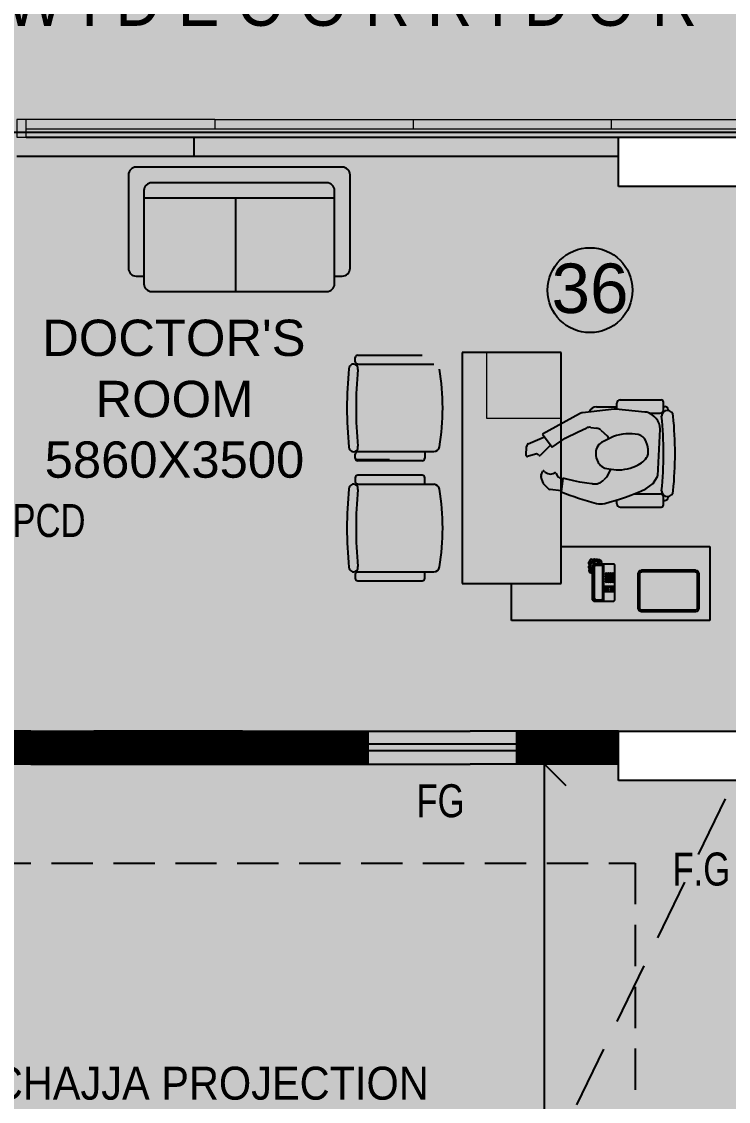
# Model space of a CAD drawing. Extents: x 11034434 to 11724204, y -4674497 to -3911811.
# Drawn here: x 11657198 to 11661479, y -4556778 to -4550233 of the extents above; entities that cross this region are included whole.
import ezdxf

# ---------------------------------------------------------------- set-up
doc = ezdxf.new("R2010")
doc.units = 0
doc.header["$MEASUREMENT"] = 0
for name, pattern in [('CENTER', [0]), ('DASHED', [0.75, 0.5, -0.25]), ('DASHED2', [0.375, 0.25, -0.125])]:
    doc.linetypes.add(name, pattern=pattern)
doc.layers.get('0').update_dxf_attribs({"color": 251, "linetype": 'CONTINUOUS'})
doc.layers.add('0.0', color=251, linetype='CONTINUOUS', lineweight=0)
doc.layers.add('WALL PANEL', color=7, linetype='CONTINUOUS', lineweight=15)
doc.layers.add('HATCH', color=251, linetype='CONTINUOUS')
doc.layers.add('HS', color=251, linetype='CONTINUOUS')
doc.styles.add('ARIAL', font='arial.ttf', dxfattribs={"width": 0.75})
doc.styles.get("Standard").update_dxf_attribs({"font": 'arial.ttf'})

# ---------------------------------------------------------------- blocks, each defined once
blk = doc.blocks.new('2 SEATER')
for p, q in [((11060210.1, -3898372.8), (11058961.8, -3898372.8)), ((11058914.6, -3898419.9), (11058914.6, -3898985.6)), ((11060257.2, -3898985.6), (11060257.2, -3898419.9)), ((11059008.9, -3898514.2), (11059008.9, -3899079.9)), ((11060115.8, -3898467.1), (11059056, -3898467.1)), ((11060162.9, -3899079.9), (11060162.9, -3898514.2)), ((11060162.9, -3898561.3), (11059008.9, -3898561.3)), ((11059564, -3898561.3), (11059564, -3899127)), ((11058961.8, -3899032.7), (11059008.9, -3899032.7)), ((11060162.9, -3899032.7), (11060210.1, -3899032.7)), ((11059056, -3899127), (11060115.8, -3899127))]:
    blk.add_line(p, q)
for centre, start, end in [((11058961.8, -3898419.9), 90, 180), ((11060210.1, -3898419.9), 0, 90), ((11059056, -3898514.2), 90, 180), ((11060115.8, -3898514.2), 0, 90), ((11058961.8, -3898985.6), 180, 270), ((11060210.1, -3898985.6), 270, 0), ((11059056, -3899079.9), 180, 270), ((11060115.8, -3899079.9), 270, 0)]:
    blk.add_arc(centre, 47.1, start, end)

msp = doc.modelspace()

# ---------------------------------------------------------------- hatches: boundary and pattern name
at = {"layer": 'HATCH', "ltscale": 500}
h = msp.add_hatch(color=251, dxfattribs=at)
h.dxf.hatch_style = 1
h.paths.add_polyline_path([(11633364, -4566323), (11633664, -4566323), (11633664, -4567223), (11633364, -4567223)])
h.paths.add_polyline_path([(11676774, -4570188), (11677674, -4570188), (11677674, -4570488), (11676774, -4570488)])
h.paths.add_polyline_path([(11651189, -4576253), (11651489, -4576253), (11651489, -4577153), (11651189, -4577153)])
h.paths.add_polyline_path([(11673574, -4576253), (11674174, -4576253), (11674174, -4576553), (11673574, -4576553)])
h.paths.add_polyline_path([(11629934, -4558133), (11630684, -4558133), (11630684, -4558433), (11629934, -4558433)])
h.paths.add_polyline_path([(11629934, -4561663), (11630834, -4561663), (11630834, -4561963), (11629934, -4561963)])
h.paths.add_polyline_path([(11666915.7, -4576153), (11667744, -4576153), (11667744, -4576453), (11666915.7, -4576453)])
h.paths.add_polyline_path([(11643159, -4575553), (11643459, -4575553), (11643459, -4576453), (11643159, -4576453)])
h.paths.add_polyline_path([(11636989, -4575703), (11637289, -4575703), (11637289, -4576453), (11636989, -4576453)])
h.paths.add_polyline_path([(11636664, -4576478), (11636964, -4576478), (11636964, -4577228), (11636664, -4577228)])
h.paths.add_polyline_path([(11629934, -4547263), (11630684, -4547263), (11630684, -4547563), (11629934, -4547563)])
h.paths.add_polyline_path([(11676774, -4547263), (11677674, -4547263), (11677674, -4547563), (11676774, -4547563)])
h.paths.add_polyline_path([(11629834, -4566323), (11630134, -4566323), (11630134, -4567223), (11629834, -4567223)])
h.paths.add_polyline_path([(11636664, -4575703), (11636964, -4575703), (11636964, -4576453), (11636664, -4576453)])
h.paths.add_polyline_path([(11676674, -4533533), (11676974, -4533533), (11676974, -4532554.7), (11676674, -4532554.7)])
h.paths.add_polyline_path([(11629934, -4554533), (11630684, -4554533), (11630684, -4554833), (11629934, -4554833)])
h.paths.add_polyline_path([(11658389, -4576253), (11658689, -4576253), (11658689, -4577153), (11658389, -4577153)])
h.paths.add_polyline_path([(11676774, -4527303), (11677674, -4527303), (11677674, -4527603), (11676774, -4527603)])
h.paths.add_polyline_path([(11676774, -4543663), (11677674, -4543663), (11677674, -4543963), (11676774, -4543963)])
h.paths.add_polyline_path([(11629934, -4550933), (11630684, -4550933), (11630684, -4551233), (11629934, -4551233)])
h.paths.add_polyline_path([(11661989, -4570223), (11662289, -4570223), (11662289, -4571123), (11661989, -4571123)])
h.paths.add_polyline_path([(11676774, -4550933), (11677674, -4550933), (11677674, -4551233), (11676774, -4551233)])
h.paths.add_polyline_path([(11634979, -4536533), (11635279, -4536533), (11635279, -4537133), (11634979, -4537133)])
h.paths.add_polyline_path([(11629934, -4536533), (11630834, -4536533), (11630834, -4536833), (11629934, -4536833)])
h.paths.add_polyline_path([(11676774, -4536533), (11677574, -4536533), (11677574, -4536833), (11676774, -4536833)])
h.paths.add_polyline_path([(11673574, -4565263), (11674272.9, -4565263), (11674272.9, -4565563), (11673574, -4565563)])
h.paths.add_polyline_path([(11670744, -4576153), (11671572.3, -4576153), (11671572.3, -4576453), (11670744, -4576453)])
h.paths.add_polyline_path([(11676774, -4558133), (11677674, -4558133), (11677674, -4558433), (11676774, -4558433)])
h.paths.add_polyline_path([(11634979, -4532933), (11635279, -4532933), (11635279, -4533533), (11634979, -4533533)])
h.paths.add_polyline_path([(11635304, -4532933), (11635604, -4532933), (11635604, -4533533), (11635304, -4533533)])
h.paths.add_polyline_path([(11631314, -4532633), (11631614, -4532633), (11631614, -4533533), (11631314, -4533533)])
h.paths.add_polyline_path([(11676774, -4576153), (11677674, -4576153), (11677674, -4576453), (11676774, -4576453)])
h.paths.add_polyline_path([(11649424, -4525003), (11649724, -4525003), (11649724, -4525903), (11649424, -4525903)])
h.paths.add_polyline_path([(11655454, -4525003), (11655754, -4525003), (11655754, -4525903), (11655454, -4525903)])
h.paths.add_polyline_path([(11633364, -4575703), (11633664, -4575703), (11633664, -4576453), (11633364, -4576453)])
h.paths.add_polyline_path([(11635304, -4536533), (11635604, -4536533), (11635604, -4537133), (11635304, -4537133)])
h.paths.add_polyline_path([(11646124, -4525003), (11646424, -4525003), (11646424, -4525903), (11646124, -4525903)])
h.paths.add_polyline_path([(11631314, -4526753), (11631614, -4526753), (11631614, -4527503), (11631314, -4527503)])
h.paths.add_polyline_path([(11634979, -4540133), (11635279, -4540133), (11635279, -4540733), (11634979, -4540733)])
h.paths.add_polyline_path([(11635304, -4540733), (11635604, -4540733), (11635604, -4540133), (11635304, -4540133)])
h.paths.add_polyline_path([(11633364, -4561213), (11633664, -4561213), (11633664, -4561963), (11633364, -4561963)])
h.paths.add_polyline_path([(11634979, -4526753), (11635279, -4526753), (11635279, -4527503), (11634979, -4527503)])
h.paths.add_polyline_path([(11632914, -4576478), (11633664, -4576478), (11633664, -4576778), (11632914, -4576778)])
h.paths.add_polyline_path([(11661989, -4576253), (11662289, -4576253), (11662289, -4577153), (11661989, -4577153)])
h.paths.add_polyline_path([(11633364, -4570223), (11633664, -4570223), (11633664, -4570973), (11633364, -4570973)])
h.paths.add_polyline_path([(11654789, -4576253), (11655089, -4576253), (11655089, -4577153), (11654789, -4577153)])
h.paths.add_polyline_path([(11676774, -4540133), (11677674, -4540133), (11677674, -4540433), (11676774, -4540433)])
h.paths.add_polyline_path([(11629934, -4543663), (11630684, -4543663), (11630684, -4543963), (11629934, -4543963)])
h.paths.add_polyline_path([(11670744, -4576478), (11671344, -4576478), (11671344, -4576778), (11670744, -4576778)])
h.paths.add_polyline_path([(11629659, -4576478), (11630409, -4576478), (11630409, -4576778), (11629659, -4576778)])
h.paths.add_polyline_path([(11667144, -4576478), (11667744, -4576478), (11667744, -4576778), (11667144, -4576778)])
h.paths.add_polyline_path([(11630834, -4540133), (11629934, -4540133), (11629934, -4540433), (11630834, -4540433)])
h.paths.add_polyline_path([(11643159, -4570223), (11643459, -4570223), (11643459, -4571123), (11643159, -4571123)])
h.paths.add_polyline_path([(11647589, -4576253), (11647889, -4576253), (11647889, -4577153), (11647589, -4577153)])
h.paths.add_polyline_path([(11667444, -4570223), (11667744, -4570223), (11667744, -4571123), (11667444, -4571123)])
h.paths.add_polyline_path([(11676774, -4561663), (11677674, -4561663), (11677674, -4561963), (11676774, -4561963)])
h.paths.add_polyline_path([(11676774, -4566923), (11677752.3, -4566923), (11677752.3, -4567223), (11676774, -4567223)])
h.paths.add_polyline_path([(11637734, -4526603), (11638034, -4526603), (11638034, -4527503), (11637734, -4527503)])
edge = h.paths.add_edge_path()
edge.add_line((11658239, -4526603), (11658239, -4527503))
edge.add_line((11670744, -4567223), (11671722.3, -4567223))
edge.add_line((11636664, -4561213), (11636664, -4561963))
edge.add_line((11658539, -4533533), (11658539, -4532633))
edge.add_line((11636964, -4570973), (11636964, -4570223))
edge.add_line((11636989, -4570223), (11636989, -4570973))
h.paths.add_polyline_path([(11655454, -4566923), (11656354, -4566923), (11656354, -4567223), (11655454, -4567223)], flags=17)
h.paths.add_polyline_path([(11640094, -4566323), (11640394, -4566323), (11640394, -4567223), (11640094, -4567223)], flags=17)
h.paths.add_polyline_path([(11636989, -4566473), (11637289, -4566473), (11637289, -4567223), (11636989, -4567223)], flags=17)
h.paths.add_polyline_path([(11636989, -4570223), (11637289, -4570223), (11637289, -4570973), (11636989, -4570973)], flags=17)
h.paths.add_polyline_path([(11645445.7, -4566923), (11646424, -4566923), (11646424, -4567223), (11645445.7, -4567223)], flags=17)
h.paths.add_polyline_path([(11647249.9, -4570223), (11648228.1, -4570223), (11648228.1, -4570523), (11647249.9, -4570523)], flags=17)
h.paths.add_polyline_path([(11660814, -4566923), (11661714, -4566923), (11661714, -4567223), (11660814, -4567223)], flags=17)
h.paths.add_polyline_path([(11649424, -4566923), (11650402.3, -4566923), (11650402.3, -4567223), (11649424, -4567223)], flags=17)
h.paths.add_polyline_path([(11666844, -4566923), (11667744, -4566923), (11667744, -4567223), (11666844, -4567223)], flags=17)
h.paths.add_polyline_path([(11636664, -4566473), (11636964, -4566473), (11636964, -4567223), (11636664, -4567223)], flags=17)
h.paths.add_polyline_path([(11636664, -4570223), (11636964, -4570223), (11636964, -4570973), (11636664, -4570973)], flags=17)
h.paths.add_polyline_path([(11660814, -4540133), (11661714, -4540133), (11661714, -4540433), (11660814, -4540433)], flags=17)
h.paths.add_polyline_path([(11655454, -4532933), (11655754, -4532933), (11655754, -4533533), (11655454, -4533533)], flags=16)
h.paths.add_polyline_path([(11655454, -4547263), (11656354, -4547263), (11656354, -4547563), (11655454, -4547563)], flags=17)
h.paths.add_polyline_path([(11652224, -4531073), (11652824, -4531073), (11652824, -4531373), (11652224, -4531373)], flags=17)
h.paths.add_polyline_path([(11652224, -4533233), (11652824, -4533233), (11652824, -4533533), (11652224, -4533533)], flags=16)
h.paths.add_polyline_path([(11660814, -4561663), (11661714, -4561663), (11661714, -4561963), (11660814, -4561963)], flags=17)
h.paths.add_polyline_path([(11636664, -4561213), (11636964, -4561213), (11636964, -4561963), (11636664, -4561963)], flags=17)
h.paths.add_polyline_path([(11646424, -4551233), (11645524, -4551233), (11645524, -4550933), (11646424, -4550933)], flags=17)
h.paths.add_polyline_path([(11639494, -4558133), (11640394, -4558133), (11640394, -4558433), (11639494, -4558433)], flags=17)
h.paths.add_polyline_path([(11646124, -4561363), (11646424, -4561363), (11646424, -4562263), (11646124, -4562263)], flags=17)
h.paths.add_polyline_path([(11639494, -4561663), (11640394, -4561663), (11640394, -4561963), (11639494, -4561963)], flags=17)
h.paths.add_polyline_path([(11655454, -4558133), (11656354, -4558133), (11656354, -4558433), (11655454, -4558433)], flags=17)
h.paths.add_polyline_path([(11636989, -4561213), (11637289, -4561213), (11637289, -4561963), (11636989, -4561963)], flags=17)
h.paths.add_polyline_path([(11639494, -4554533), (11640394, -4554533), (11640394, -4554833), (11639494, -4554833)], flags=17)
h.paths.add_polyline_path([(11660814, -4543663), (11661714, -4543663), (11661714, -4543963), (11660814, -4543963)], flags=17)
h.paths.add_polyline_path([(11660814, -4554533), (11661714, -4554533), (11661714, -4554833), (11660814, -4554833)], flags=17)
h.paths.add_polyline_path([(11660814, -4550933), (11661714, -4550933), (11661714, -4551233), (11660814, -4551233)], flags=17)
h.paths.add_polyline_path([(11664314, -4565263), (11664914, -4565263), (11664914, -4565563), (11664314, -4565563)], flags=17)
h.paths.add_polyline_path([(11670744, -4547263), (11671644, -4547263), (11671644, -4547563), (11670744, -4547563)], flags=17)
h.paths.add_polyline_path([(11666844, -4547263), (11667744, -4547263), (11667744, -4547563), (11666844, -4547563)], flags=17)
h.paths.add_polyline_path([(11649424, -4554233), (11649724, -4554233), (11649724, -4555133), (11649424, -4555133)], flags=17)
h.paths.add_polyline_path([(11655454, -4554533), (11656354, -4554533), (11656354, -4554833), (11655454, -4554833)], flags=17)
h.paths.add_polyline_path([(11670744, -4566923), (11671722.3, -4566923), (11671722.3, -4567223), (11670744, -4567223)], flags=17)
h.paths.add_polyline_path([(11646124, -4554233), (11646424, -4554233), (11646424, -4555133), (11646124, -4555133)], flags=17)
h.paths.add_polyline_path([(11667444, -4554233), (11667744, -4554233), (11667744, -4555133), (11667444, -4555133)], flags=17)
h.paths.add_polyline_path([(11649424, -4547263), (11650324, -4547263), (11650324, -4547563), (11649424, -4547563)], flags=17)
h.paths.add_polyline_path([(11662541.5, -4533233), (11663441.5, -4533233), (11663441.5, -4533533), (11662541.5, -4533533)], flags=17)
h.paths.add_polyline_path([(11666844, -4533233), (11667744, -4533233), (11667744, -4533533), (11666844, -4533533)], flags=17)
h.paths.add_polyline_path([(11670744, -4533233), (11671644, -4533233), (11671644, -4533533), (11670744, -4533533)], flags=17)
h.paths.add_polyline_path([(11655454, -4550933), (11656354, -4550933), (11656354, -4551233), (11655454, -4551233)], flags=17)
h.paths.add_polyline_path([(11649424, -4550933), (11650324, -4550933), (11650324, -4551233), (11649424, -4551233)], flags=17)
h.paths.add_polyline_path([(11642994, -4565263), (11643594, -4565263), (11643594, -4565563), (11642994, -4565563)], flags=17)
h.paths.add_polyline_path([(11655454, -4540133), (11656354, -4540133), (11656354, -4540433), (11655454, -4540433)], flags=17)
h.paths.add_polyline_path([(11639494, -4550933), (11640394, -4550933), (11640394, -4551233), (11639494, -4551233)], flags=17)
h.paths.add_polyline_path([(11670744, -4550933), (11671644, -4550933), (11671644, -4551233), (11670744, -4551233)], flags=17)
h.paths.add_polyline_path([(11666844, -4550933), (11667744, -4550933), (11667744, -4551233), (11666844, -4551233)], flags=17)
h.paths.add_polyline_path([(11670744, -4554233), (11671044, -4554233), (11671044, -4555133), (11670744, -4555133)], flags=17)
h.paths.add_polyline_path([(11649424, -4557833), (11649724, -4557833), (11649724, -4558733), (11649424, -4558733)], flags=17)
h.paths.add_polyline_path([(11670744, -4561363), (11671044, -4561363), (11671044, -4562263), (11670744, -4562263)], flags=17)
h.paths.add_polyline_path([(11655454, -4543663), (11656354, -4543663), (11656354, -4543963), (11655454, -4543963)], flags=17)
h.paths.add_polyline_path([(11667444, -4543363), (11667744, -4543363), (11667744, -4544263), (11667444, -4544263)], flags=17)
h.paths.add_polyline_path([(11670744, -4543363), (11671044, -4543363), (11671044, -4544263), (11670744, -4544263)], flags=17)
h.paths.add_polyline_path([(11645524, -4547263), (11646424, -4547263), (11646424, -4547563), (11645524, -4547563)], flags=17)
h.paths.add_polyline_path([(11660618.7, -4547262.8), (11661714, -4547263), (11661714, -4547563), (11660618.7, -4547562.8)], flags=17)
h.paths.add_polyline_path([(11639494, -4547263), (11640394, -4547263), (11640394, -4547563), (11639494, -4547563)], flags=17)
h.paths.add_polyline_path([(11654449.9, -4570223), (11655428.1, -4570223), (11655428.1, -4570523), (11654449.9, -4570523)], flags=17)
h.paths.add_polyline_path([(11646124, -4557833), (11646424, -4557833), (11646424, -4558733), (11646124, -4558733)], flags=17)
h.paths.add_polyline_path([(11641979, -4527503), (11642279, -4527503), (11642279, -4526703), (11641979, -4526703)], flags=17)
h.paths.add_polyline_path([(11670744, -4539833), (11671044, -4539833), (11671044, -4540733), (11670744, -4540733)], flags=17)
h.paths.add_polyline_path([(11646124, -4530473), (11646424, -4530473), (11646424, -4531373), (11646124, -4531373)], flags=17)
h.paths.add_polyline_path([(11660814, -4536533), (11661714, -4536533), (11661714, -4536833), (11660814, -4536833)], flags=17)
h.paths.add_polyline_path([(11655454, -4530473), (11655754, -4530473), (11655754, -4531373), (11655454, -4531373)], flags=17)
h.paths.add_polyline_path([(11641979, -4532633), (11642279, -4532633), (11642279, -4533533), (11641979, -4533533)], flags=17)
h.paths.add_polyline_path([(11658239, -4532633), (11658539, -4532633), (11658539, -4533533), (11658239, -4533533)], flags=16)
h.paths.add_polyline_path([(11639494, -4536533), (11640394, -4536533), (11640394, -4536833), (11639494, -4536833)], flags=17)
h.paths.add_polyline_path([(11649424, -4536533), (11650069, -4536533), (11650069, -4536833), (11649424, -4536833)], flags=17)
h.paths.add_polyline_path([(11637734, -4532633), (11638034, -4532633), (11638034, -4533533), (11637734, -4533533)], flags=17)
h.paths.add_polyline_path([(11667444, -4526603), (11667744, -4526603), (11667744, -4527503), (11667444, -4527503)], flags=17)
h.paths.add_polyline_path([(11646124, -4532633), (11646424, -4532633), (11646424, -4533533), (11646124, -4533533)], flags=17)
h.paths.add_polyline_path([(11662841.5, -4526603), (11663141.5, -4526603), (11663141.5, -4527503), (11662841.5, -4527503)], flags=17)
h.paths.add_polyline_path([(11670744, -4536533), (11671644, -4536533), (11671644, -4536833), (11670744, -4536833)], flags=17)
h.paths.add_polyline_path([(11646124, -4543363), (11646424, -4543363), (11646424, -4544263), (11646124, -4544263)], flags=17)
h.paths.add_polyline_path([(11639494, -4540133), (11640394, -4540133), (11640394, -4540433), (11639494, -4540433)], flags=17)
h.paths.add_polyline_path([(11658239, -4526603), (11658539, -4526603), (11658539, -4527503), (11658239, -4527503)], flags=17)
h.paths.add_polyline_path([(11666844, -4536533), (11667744, -4536533), (11667744, -4536833), (11666844, -4536833)], flags=17)
h.paths.add_polyline_path([(11670744, -4526603), (11671044, -4526603), (11671044, -4527503), (11670744, -4527503)], flags=17)
h.paths.add_polyline_path([(11658049.9, -4570223), (11659028.1, -4570223), (11659028.1, -4570523), (11658049.9, -4570523)], flags=17)
h.paths.add_polyline_path([(11655454, -4536533), (11656354, -4536533), (11656354, -4536833), (11655454, -4536833)], flags=17)
h.paths.add_polyline_path([(11655454, -4561663), (11656354, -4561663), (11656354, -4561963), (11655454, -4561963)], flags=17)
h.paths.add_polyline_path([(11649424, -4539833), (11649724, -4539833), (11649724, -4540733), (11649424, -4540733)], flags=17)
h.paths.add_polyline_path([(11660814, -4558133), (11661714, -4558133), (11661714, -4558433), (11660814, -4558433)], flags=17)
h.paths.add_polyline_path([(11646124, -4540733), (11646424, -4540733), (11646424, -4539835.4), (11646124, -4539835.4)], flags=17)
h.paths.add_polyline_path([(11667444, -4557833), (11667744, -4557833), (11667744, -4558733), (11667444, -4558733)], flags=17)
h.paths.add_polyline_path([(11649424, -4561363), (11649724, -4561363), (11649724, -4562263), (11649424, -4562263)], flags=17)
h.paths.add_polyline_path([(11670744, -4557833), (11671044, -4557833), (11671044, -4558733), (11670744, -4558733)], flags=17)
h.paths.add_polyline_path([(11645445.7, -4536533), (11646424, -4536533), (11646424, -4536833), (11645445.7, -4536833)], flags=17)
h.paths.add_polyline_path([(11667444, -4561363), (11667744, -4561363), (11667744, -4562263), (11667444, -4562263)], flags=17)
h.paths.add_polyline_path([(11649424, -4543363), (11649724, -4543363), (11649724, -4544263), (11649424, -4544263)], flags=17)
h.paths.add_polyline_path([(11639494, -4543663), (11640394, -4543663), (11640394, -4543963), (11639494, -4543963)], flags=17)
h.paths.add_polyline_path([(11667444, -4539833), (11667744, -4539833), (11667744, -4540733), (11667444, -4540733)], flags=17)
h.paths.add_polyline_path([(11671044, -4570280.2), (11670744, -4570280.2), (11670744, -4571201.3), (11671044, -4571201.3)])
at = {"layer": 'HS', "lineweight": -3, "ltscale": 500}
h = msp.add_hatch(dxfattribs=at)
h.set_pattern_fill('ANSI31', color=256)
h.set_pattern_definition([(45, (784378.75209, -965280.0364), (-0.0883883476483, 0.0883883476483), [])])
h.paths.add_polyline_path([(11660814, -4550933), (11659441.5, -4550933), (11659441.5, -4551048), (11660814, -4551048)])
h.paths.add_polyline_path([(11657169, -4550933), (11657169, -4551048), (11659441.5, -4551048), (11659441.5, -4550933)])
h.paths.add_polyline_path([(11657169, -4550933), (11657169, -4550933), (11657169, -4550983.4)], flags=17)
h = msp.add_hatch(dxfattribs=at)
h.set_pattern_fill('ANSI31', color=256, scale=10)
h.set_pattern_definition([(45, (11660146.0667, -4554654.2236), (-0.8838835, 0.8838835), [])])
h.paths.add_polyline_path([(11660814, -4554533), (11659914, -4554533), (11660194.5, -4554533), (11660194.5, -4554733), (11659914, -4554733), (11660814, -4554733)])
h.paths.add_polyline_path([(11659294.5, -4554533), (11657169, -4554533), (11656954, -4554533), (11656954, -4554733), (11657254, -4554733), (11659294.5, -4554733)])

# ---------------------------------------------------------------- linework, layer by layer
at = {"lineweight": 25}
for p, q in [((11667514, -4550905), (11653153.5, -4550905)), ((11657226.2, -4550933), (11660814, -4550933)), ((11657169, -4551048), (11660814, -4551048)), ((11659218.8, -4552294.7), (11659218.8, -4552269.7)), ((11659233.8, -4552254.7), (11659624.3, -4552254.7)), ((11659866, -4552238.6), (11659866, -4553638.6)), ((11660466, -4552238.6), (11659866, -4552238.6)), ((11660466, -4553638.6), (11660466, -4552238.6)), ((11659233.8, -4552309.7), (11659694.5, -4552309.7)), ((11660823.5, -4552526), (11661072, -4552526)), ((11660786.2, -4552581.7), (11660595, -4552603.7)), ((11660680.8, -4552567.9), (11660803.5, -4552567.9)), ((11660972.7, -4552599.7), (11660797, -4552581.7)), ((11660803.5, -4552582.3), (11660803.5, -4552546)), ((11660984, -4552601.2), (11660972.7, -4552599.7)), ((11661085.7, -4552586.1), (11661085.7, -4552539.7)), ((11661085.7, -4552566), (11661093, -4552566)), ((11661113.5, -4552589.9), (11661113.5, -4552586.5)), ((11660576.6, -4552609.6), (11660353, -4552732.8)), ((11660998.4, -4552606), (11661065.8, -4552606)), ((11660490.8, -4552758.7), (11660568.8, -4552718.9)), ((11660568.8, -4552718.9), (11660617.7, -4552696.7)), ((11660645.1, -4552692.7), (11660680.1, -4552697.4)), ((11660707.2, -4552710.2), (11660746.2, -4552746.1)), ((11661051, -4552987.2), (11661066.4, -4552703)), ((11660266.9, -4552792.3), (11660365.8, -4552750.8)), ((11660353, -4552732.8), (11660410.8, -4552812.1)), ((11660410.8, -4552812.1), (11660490.8, -4552758.7)), ((11660783.7, -4552748.2), (11660721.7, -4552777.4)), ((11660746.2, -4552746.1), (11660751.7, -4552762.7)), ((11660988.7, -4552802.9), (11660979.3, -4552773.3)), ((11659218.8, -4552879.7), (11659218.8, -4552854.7)), ((11659233.8, -4552839.7), (11659694.5, -4552839.7)), ((11659639.3, -4552839.7), (11659639.3, -4552879.7)), ((11660254.4, -4552862.5), (11660256.3, -4552807.6)), ((11660311, -4552854.1), (11660261.7, -4552868.2)), ((11660330.7, -4552861.6), (11660329.4, -4552859.9)), ((11660402, -4552800.6), (11660339.3, -4552862.2)), ((11660992.3, -4552824.6), (11660988.7, -4552802.9)), ((11660993.1, -4552855.6), (11660992.3, -4552824.6)), ((11659426.2, -4552888.4), (11659226.2, -4552888.4)), ((11659624.3, -4552894.7), (11659233.8, -4552894.7)), ((11659624.3, -4552982.6), (11659233.8, -4552982.6)), ((11660344.6, -4552982.7), (11660354.6, -4552958.5)), ((11660711.6, -4552929), (11660731.1, -4552939.1)), ((11660731.1, -4552939.1), (11660754.2, -4552944.1)), ((11660750.6, -4552975.4), (11660740.5, -4552994.9)), ((11660764.1, -4552945.4), (11660750.6, -4552975.4)), ((11660754.2, -4552944.1), (11660799.7, -4552949.9)), ((11661022.9, -4553032), (11661051, -4552987.2)), ((11659218.8, -4552997.6), (11659218.8, -4553022.6)), ((11659233.8, -4553037.6), (11659694.5, -4553037.6)), ((11659639.3, -4553037.6), (11659639.3, -4552997.6)), ((11660356.2, -4553028.9), (11660344.2, -4552993.3)), ((11660390.2, -4553064.7), (11660359.9, -4553034.8)), ((11660476.4, -4552999.8), (11660465.2, -4553083.9)), ((11660501.1, -4553006.2), (11660476.4, -4552999.8)), ((11660543, -4553017), (11660501.1, -4553006.2)), ((11660579.8, -4553024.2), (11660543, -4553017)), ((11660621, -4553030.6), (11660579.8, -4553024.2)), ((11660652.7, -4553034.2), (11660621, -4553030.6)), ((11660655, -4553034.6), (11660652.7, -4553034.2)), ((11660740.5, -4552994.9), (11660725.3, -4553010.8)), ((11660979.6, -4553066), (11661022.9, -4553032)), ((11660466, -4553077.1), (11660398.9, -4553069)), ((11660908, -4553096), (11661065.8, -4553096)), ((11661085.7, -4553162.4), (11661085.7, -4553115.9)), ((11661113.5, -4553115.5), (11661113.5, -4553112.1)), ((11660803.5, -4553156), (11660803.5, -4553132.5)), ((11660823.5, -4553176), (11661072, -4553176)), ((11661085.7, -4553136), (11661093, -4553136)), ((11660466, -4553413.6), (11661366, -4553413.6)), ((11661366, -4553413.6), (11661366, -4553863.6)), ((11659233.8, -4553567.6), (11659694.5, -4553567.6)), ((11659639.3, -4553607.6), (11659639.3, -4553567.6)), ((11660656.7, -4553737), (11660656.7, -4553528)), ((11660663.7, -4553745), (11660663.7, -4553520)), ((11660663.7, -4553523), (11660723.7, -4553523)), ((11660663.7, -4553533), (11660668.8, -4553533)), ((11660665.9, -4553520), (11660784.7, -4553520)), ((11660668.7, -4553730.5), (11660668.7, -4553534.5)), ((11660675.7, -4553527.5), (11660711.7, -4553527.5)), ((11660718.5, -4553533), (11660723.7, -4553533)), ((11660718.7, -4553730.5), (11660718.7, -4553534.5)), ((11660723.7, -4553745), (11660723.7, -4553520)), ((11660735.7, -4553584), (11660735.7, -4553578)), ((11660737.7, -4553576), (11660745.7, -4553576)), ((11660747.7, -4553578), (11660747.7, -4553584)), ((11660752.7, -4553584), (11660752.7, -4553578)), ((11660754.7, -4553576), (11660762.7, -4553576)), ((11660764.7, -4553578), (11660764.7, -4553584)), ((11660769.7, -4553584), (11660769.7, -4553578)), ((11660771.7, -4553576), (11660779.7, -4553576)), ((11660781.7, -4553578), (11660781.7, -4553584)), ((11660791.7, -4553737), (11660791.7, -4553528)), ((11660933.2, -4553790.8), (11660933.2, -4553577.8)), ((11660943.2, -4553790.8), (11660943.2, -4553577.8)), ((11661279.2, -4553557.8), (11660953.2, -4553557.8)), ((11661279.2, -4553567.8), (11660953.2, -4553567.8)), ((11661289.2, -4553577.8), (11661289.2, -4553790.8)), ((11661299.2, -4553577.8), (11661299.2, -4553790.8)), ((11659218.8, -4553582.6), (11659218.8, -4553607.6)), ((11659233.8, -4553622.6), (11659624.3, -4553622.6)), ((11659866, -4553638.6), (11660466, -4553638.6)), ((11660166, -4553863.6), (11660166, -4553638.6)), ((11660735.7, -4553599), (11660735.7, -4553593)), ((11660735.7, -4553614), (11660735.7, -4553608)), ((11660735.7, -4553629), (11660735.7, -4553623)), ((11660745.7, -4553586), (11660737.7, -4553586)), ((11660737.7, -4553591), (11660745.7, -4553591)), ((11660745.7, -4553601), (11660737.7, -4553601)), ((11660737.7, -4553606), (11660745.7, -4553606)), ((11660745.7, -4553616), (11660737.7, -4553616)), ((11660737.7, -4553621), (11660745.7, -4553621)), ((11660745.7, -4553631), (11660737.7, -4553631)), ((11660747.7, -4553593), (11660747.7, -4553599)), ((11660747.7, -4553608), (11660747.7, -4553614)), ((11660747.7, -4553623), (11660747.7, -4553629)), ((11660752.7, -4553599), (11660752.7, -4553593)), ((11660752.7, -4553614), (11660752.7, -4553608)), ((11660752.7, -4553629), (11660752.7, -4553623)), ((11660762.7, -4553586), (11660754.7, -4553586)), ((11660754.7, -4553591), (11660762.7, -4553591)), ((11660762.7, -4553601), (11660754.7, -4553601)), ((11660754.7, -4553606), (11660762.7, -4553606)), ((11660762.7, -4553616), (11660754.7, -4553616)), ((11660754.7, -4553621), (11660762.7, -4553621)), ((11660762.7, -4553631), (11660754.7, -4553631)), ((11660764.7, -4553593), (11660764.7, -4553599)), ((11660764.7, -4553608), (11660764.7, -4553614)), ((11660764.7, -4553623), (11660764.7, -4553629)), ((11660769.7, -4553599), (11660769.7, -4553593)), ((11660769.7, -4553614), (11660769.7, -4553608)), ((11660769.7, -4553629), (11660769.7, -4553623)), ((11660779.7, -4553586), (11660771.7, -4553586)), ((11660771.7, -4553591), (11660779.7, -4553591)), ((11660779.7, -4553601), (11660771.7, -4553601)), ((11660771.7, -4553606), (11660779.7, -4553606)), ((11660779.7, -4553616), (11660771.7, -4553616)), ((11660771.7, -4553621), (11660779.7, -4553621)), ((11660779.7, -4553631), (11660771.7, -4553631)), ((11660781.7, -4553593), (11660781.7, -4553599)), ((11660781.7, -4553608), (11660781.7, -4553614)), ((11660781.7, -4553623), (11660781.7, -4553629)), ((11660723.7, -4553655), (11660791.7, -4553655)), ((11660723.7, -4553687.5), (11660791.7, -4553687.5)), ((11660730.7, -4553667), (11660730.7, -4553664)), ((11660730.7, -4553678.5), (11660730.7, -4553675.5)), ((11660732.7, -4553662), (11660748.7, -4553662)), ((11660748.7, -4553669), (11660732.7, -4553669)), ((11660732.7, -4553673.5), (11660748.7, -4553673.5)), ((11660748.7, -4553680.5), (11660732.7, -4553680.5)), ((11660750.7, -4553664), (11660750.7, -4553667)), ((11660750.7, -4553675.5), (11660750.7, -4553678.5)), ((11660764.7, -4553667), (11660764.7, -4553664)), ((11660764.7, -4553678.5), (11660764.7, -4553675.5)), ((11660766.7, -4553662), (11660782.7, -4553662)), ((11660782.7, -4553669), (11660766.7, -4553669)), ((11660766.7, -4553673.5), (11660782.7, -4553673.5)), ((11660782.7, -4553680.5), (11660766.7, -4553680.5)), ((11660784.7, -4553664), (11660784.7, -4553667)), ((11660784.7, -4553675.5), (11660784.7, -4553678.5)), ((11660663.7, -4553732), (11660668.8, -4553732)), ((11660663.7, -4553742), (11660723.7, -4553742)), ((11660663.7, -4553745), (11660784.7, -4553745)), ((11660675.7, -4553737.5), (11660711.7, -4553737.5)), ((11660718.5, -4553732), (11660723.7, -4553732)), ((11661279.2, -4553800.8), (11660953.2, -4553800.8)), ((11661279.2, -4553810.8), (11660953.2, -4553810.8)), ((11661366, -4553863.6), (11660166, -4553863.6)), ((11657254, -4554533), (11656354, -4554533)), ((11657254, -4554533), (11659914, -4554533)), ((11658535.2, -4554533), (11657635.2, -4554533)), ((11660814, -4554533), (11659914, -4554533)), ((11660814, -4554733), (11660814, -4554533)), ((11660194.5, -4554613), (11659294.5, -4554613)), ((11660194.5, -4554653), (11659294.5, -4554653)), ((11657254, -4554733), (11656354, -4554733)), ((11657254, -4554733), (11659914, -4554733)), ((11658535.2, -4554733), (11657635.2, -4554733)), ((11660814, -4554733), (11659914, -4554733)), ((11660364, -4554733), (11660364, -4567023))]:
    msp.add_line(p, q, dxfattribs=at)
at = {"lineweight": 25, "ltscale": 500}
for p, q in [((11658241.5, -4550933), (11658241.5, -4551048)), ((11660814, -4550933), (11661714, -4550933)), ((11660814, -4551233), (11660814, -4550933)), ((11661714, -4551233), (11660814, -4551233)), ((11657169, -4554533), (11658567.5, -4554533)), ((11659294.5, -4554533), (11659294.5, -4554733)), ((11660194.5, -4554533), (11660194.5, -4554733)), ((11660814, -4554533), (11661714, -4554533)), ((11660814, -4554833), (11660814, -4554533)), ((11661714, -4554833), (11660814, -4554833))]:
    msp.add_line(p, q, dxfattribs=at)
at = {"linetype": 'ByBlock', "lineweight": 25}
msp.add_line((11660234, -4554603), (11660494, -4554863), dxfattribs=at)
at = {"linetype": 'DASHED2', "lineweight": 25, "ltscale": 1500}
msp.add_line((11655654, -4566923), (11661514, -4554833), dxfattribs=at)
at = {"linetype": 'DASHED', "lineweight": 25, "ltscale": 500}
for p, q in [((11656254, -4555333), (11660914, -4555333)), ((11660914, -4555333), (11660914, -4566423))]:
    msp.add_line(p, q, dxfattribs=at)
at = {"lineweight": -3, "ltscale": 500}
msp.add_circle((11660640.8, -4551861.1), 257.3, dxfattribs=at)
for centre, radius, start, end in [((11659233.8, -4552269.7), 15, 90, 180), ((11661516.6, -4552574.7), 2348.3, 174.18868, 185.81132), ((11659207.8, -4552336.9), 27.5, 349.1508, 180), ((11659233.8, -4552294.7), 15, 180, 270), ((11659230.1, -4552326.3), 17, 77.50188, 125.19069), ((11661571.6, -4552574.7), 2348.3, 174.31554, 185.68446), ((11658296.7, -4552574.7), 1451.5, 350.65572, 9.34428), ((11660823.5, -4552546), 20, 90, 180), ((11661072, -4552539.7), 13.7, 0, 90), ((11660680.8, -4552617.1), 49.2, 90, 158.59125), ((11660791.9, -4552631.4), 50, 84.13003, 96.56656), ((11661065.8, -4552586.1), 19.9, 270, 0), ((11661109.5, -4552624.9), 35.2, 0, 180), ((11661093, -4552586.5), 20.5, 0, 90), ((11660600.8, -4552653.4), 50, 96.56656, 118.84109), ((11660955.9, -4552708.2), 110.6, 2.67494, 75.29345), ((11658818.2, -4552851), 2267.5, 354.2765, 5.7235), ((11658818.5, -4552851), 2337.2, 354.44787, 5.55213), ((11660638.3, -4552742.2), 50, 82.24497, 114.4377), ((11660673.4, -4552747), 50, 47.38127, 82.24497), ((11660879.4, -4553010.9), 279.5, 78.91665, 110.01102), ((11660273.6, -4552808.2), 17.3, 112.75049, 177.97213), ((11660752.9, -4552848.4), 77.6, 113.74538, 179.93822), ((11660920.5, -4552799.8), 64.5, 24.23861, 78.74838), ((11659207.8, -4552812.5), 27.5, 180, 10.8492), ((11659233.8, -4552854.7), 15, 90, 180), ((11659230.1, -4552823.1), 17, 234.80931, 282.49812), ((11659694.5, -4552804.7), 35, 270, 350.65572), ((11660315.8, -4552870.7), 17.3, 38.36148, 106.05528), ((11660335.2, -4552858.1), 5.76, 218.36148, 314.47698), ((11660782.2, -4552850.5), 106.9, 178.80567, 210.45622), ((11660892.6, -4552820.4), 106.5, 292.02995, 340.72241), ((11659233.8, -4552879.7), 15, 180, 270), ((11659624.3, -4552879.7), 15, 270, 0), ((11660260.1, -4552862.7), 5.76, 177.97213, 286.05528), ((11660757.9, -4552866.2), 78.1, 209.59005, 233.6043), ((11660806.3, -4552679.8), 270.6, 268.60225, 297.79309), ((11660358.4, -4552988.5), 15, 157.5009, 198.66804), ((11660359.2, -4552960.4), 5, 39.41379, 157.5009), ((11660401.1, -4552926), 49.2, 219.41379, 301.17762), ((11660429.1, -4552972.3), 5, 22.6763, 121.17762), ((11660498.9, -4552943.2), 70.6, 202.6763, 250.25197), ((11660370.5, -4553024.1), 15, 198.66804, 225.28559), ((11660667.4, -4552955.6), 80, 261.07134, 316.37618), ((11660400.7, -4553054.1), 15, 225.28559, 263.0985), ((11661246.9, -4551026.3), 2201.1, 249.19751, 255.057), ((11660352.9, -4551673.7), 1526.8, 284.29232, 294.23439), ((11661065.8, -4553115.9), 19.9, 0, 90), ((11661109.5, -4553077.1), 35.2, 180, 0), ((11661093, -4553115.5), 20.5, 270, 0), ((11660705.1, -4553056.4), 100, 255.057, 284.29232), ((11660823.5, -4553156), 20, 180, 270), ((11661072, -4553162.4), 13.7, 270, 0), ((11660643.4, -4553513), 12.3, 159.05171, 281.0376), ((11660640, -4553511.7), 8.69, 16.36934, 159.05171), ((11660653.4, -4553507.4), 16.4, 126.02316, 198.32194), ((11660643.1, -4553510.8), 5.52, 198.32194, 16.36934), ((11660643.5, -4553519.8), 5.68, 292.88472, 171.2192), ((11660649.9, -4553502.6), 10.5, 337.27053, 126.02316), ((11660655.4, -4553504.9), 4.5, 168.54075, 337.27053), ((11660668.8, -4553507.6), 18.2, 125.62207, 168.54075), ((11660664.8, -4553502), 11.2, 331.7114, 125.62207), ((11660670.1, -4553504.8), 5.24, 128.70612, 331.7114), ((11660695.1, -4553536), 45.2, 112.1993, 128.70612), ((11660681.7, -4553503.4), 9.96, 340.76785, 112.1993), ((11660686.3, -4553504.9), 5.18, 125.52067, 340.76785), ((11660705.2, -4553531.4), 37.8, 107.58592, 125.52067), ((11660696.1, -4553502.8), 7.69, 324.11728, 107.58592), ((11660699.1, -4553505), 3.98, 132.64486, 324.11728), ((11660699.6, -4553513.4), 3.93, 46.77259, 251.27442), ((11660703.2, -4553509.4), 10.1, 60.02927, 132.64486), ((11660695.6, -4553517.8), 9.9, 281.0216, 46.77259), ((11660701.9, -4553506.7), 11.1, 251.27442, 323.75993), ((11660704, -4553508.1), 8.58, 323.75993, 60.02927), ((11660640.1, -4553539.6), 9.36, 35.14261, 199.78221), ((11660647.8, -4553536.8), 17.6, 199.78221, 256.60673), ((11660654.3, -4553561), 20.5, 127.59512, 195.51737), ((11660641.3, -4553564.6), 7.05, 195.51737, 355.35789), ((11660655.7, -4553530.3), 21.1, 147.41171, 197.87594), ((11660641.5, -4553535), 6.21, 196.97012, 6.83567), ((11660643.3, -4553564.8), 5.12, 355.35789, 216.51754), ((11660662.5, -4553550.5), 29.1, 216.51754, 258.34806), ((11660645, -4553548.9), 5.22, 256.60673, 127.59512), ((11660664.8, -4553528.1), 8.13, 82.03673, 179.66488), ((11660675.7, -4553534.5), 7, 90, 180), ((11660711.7, -4553534.5), 7, 0, 90), ((11660737.7, -4553578), 2, 90, 180), ((11660745.7, -4553578), 2, 0, 90), ((11660754.7, -4553578), 2, 90, 180), ((11660762.7, -4553578), 2, 0, 90), ((11660771.7, -4553578), 2, 90, 180), ((11660779.7, -4553578), 2, 0, 90), ((11660783.5, -4553528.1), 8.13, 0.33512, 82.03673), ((11660737.7, -4553584), 2, 180, 270), ((11660737.7, -4553593), 2, 90, 180), ((11660737.7, -4553599), 2, 180, 270), ((11660737.7, -4553608), 2, 90, 180), ((11660737.7, -4553614), 2, 180, 270), ((11660737.7, -4553623), 2, 90, 180), ((11660737.7, -4553629), 2, 180, 270), ((11660745.7, -4553584), 2, 270, 0), ((11660745.7, -4553593), 2, 0, 90), ((11660745.7, -4553599), 2, 270, 0), ((11660745.7, -4553608), 2, 0, 90), ((11660745.7, -4553614), 2, 270, 0), ((11660745.7, -4553623), 2, 0, 90), ((11660745.7, -4553629), 2, 270, 0), ((11660754.7, -4553584), 2, 180, 270), ((11660754.7, -4553593), 2, 90, 180), ((11660754.7, -4553599), 2, 180, 270), ((11660754.7, -4553608), 2, 90, 180), ((11660754.7, -4553614), 2, 180, 270), ((11660754.7, -4553623), 2, 90, 180), ((11660754.7, -4553629), 2, 180, 270), ((11660762.7, -4553584), 2, 270, 0), ((11660762.7, -4553593), 2, 0, 90), ((11660762.7, -4553599), 2, 270, 0), ((11660762.7, -4553608), 2, 0, 90), ((11660762.7, -4553614), 2, 270, 0), ((11660762.7, -4553623), 2, 0, 90), ((11660762.7, -4553629), 2, 270, 0), ((11660771.7, -4553584), 2, 180, 270), ((11660771.7, -4553593), 2, 90, 180), ((11660771.7, -4553599), 2, 180, 270), ((11660771.7, -4553608), 2, 90, 180), ((11660771.7, -4553614), 2, 180, 270), ((11660771.7, -4553623), 2, 90, 180), ((11660771.7, -4553629), 2, 180, 270), ((11660779.7, -4553584), 2, 270, 0), ((11660779.7, -4553593), 2, 0, 90), ((11660779.7, -4553599), 2, 270, 0), ((11660779.7, -4553608), 2, 0, 90), ((11660779.7, -4553614), 2, 270, 0), ((11660779.7, -4553623), 2, 0, 90), ((11660779.7, -4553629), 2, 270, 0), ((11660732.7, -4553664), 2, 90, 180), ((11660732.7, -4553667), 2, 180, 270), ((11660732.7, -4553675.5), 2, 90, 180), ((11660732.7, -4553678.5), 2, 180, 270), ((11660748.7, -4553664), 2, 0, 90), ((11660748.7, -4553667), 2, 270, 0), ((11660748.7, -4553675.5), 2, 0, 90), ((11660748.7, -4553678.5), 2, 270, 0), ((11660766.7, -4553664), 2, 90, 180), ((11660766.7, -4553667), 2, 180, 270), ((11660766.7, -4553675.5), 2, 90, 180), ((11660766.7, -4553678.5), 2, 180, 270), ((11660782.7, -4553664), 2, 0, 90), ((11660782.7, -4553667), 2, 270, 0), ((11660782.7, -4553675.5), 2, 0, 90), ((11660782.7, -4553678.5), 2, 270, 0), ((11660664.8, -4553737), 8.13, 180.33512, 262.03673), ((11660675.7, -4553730.5), 7, 180, 270), ((11660711.7, -4553730.5), 7, 270, 0), ((11660783.5, -4553737), 8.13, 277.96327, 359.66488)]:
    msp.add_arc(centre, radius, start, end)
for centre, major_axis, start_param, end_param in [((11659233.8, -4552997.6), (-10.6, -10.6), 3.926991, 5.497787), ((11659624.3, -4552997.6), (10.6, -10.6), 0.785398, 2.356194), ((11659207.8, -4553064.8), (-21.5, -17.2), 2.277273, 5.60822), ((11659233.8, -4553022.6), (10.6, -10.6), 3.926991, 5.497787), ((11659230.1, -4553054.2), (12, -12), 2.138061, 2.970388), ((11659694.5, -4553072.6), (-24.7, -24.7), 2.519283, 3.926991), ((11661516.6, -4553302.6), (-2344.3, -136.9), -0.15974, 0.043114), ((11661571.6, -4553302.6), (-37.7, -2348), 4.629216, 4.827641), ((11658296.7, -4553302.6), (0, -1451.5), 1.407704, 1.733881), ((11659207.8, -4553540.3), (21.4, -17.2), 3.818792, 7.149739), ((11659233.8, -4553582.6), (-10.6, -10.6), 3.926991, 5.497787), ((11659230.1, -4553550.9), (12, -12), -1.399592, -0.567265), ((11659694.5, -4553532.6), (-24.7, -24.7), 0.785398, 2.193106), ((11659233.8, -4553607.6), (10.6, -10.6), 3.926991, 5.497787), ((11659624.3, -4553607.6), (-10.6, -10.6), 0.785398, 2.356194)]:
    msp.add_ellipse(centre, major_axis=major_axis, ratio=1, start_param=start_param, end_param=end_param)
at = {"extrusion": (0, 0, -1)}
for centre, major_axis, start_param, end_param in [((11660953.2, -4553577.8), (-14.1, 14.1), 5.497787, 7.068583), ((11660953.2, -4553577.8), (-7.07, 7.07), 5.497787, 7.068583), ((11661279.2, -4553577.8), (14.1, 14.1), -0.785398, 0.785398), ((11661279.2, -4553577.8), (7.07, 7.07), -0.785398, 0.785398), ((11660953.2, -4553790.8), (14.1, 14.1), 2.356194, 3.926991), ((11660953.2, -4553790.8), (7.07, 7.07), 2.356194, 3.926991), ((11661279.2, -4553790.8), (-7.07, 7.07), 2.356194, 3.926991), ((11661279.2, -4553790.8), (-14.1, 14.1), 2.356194, 3.926991)]:
    msp.add_ellipse(centre, major_axis=major_axis, ratio=1, start_param=start_param, end_param=end_param, dxfattribs=at)
at = {"layer": '0.0', "ltscale": 500}
for p, q in [((11660016, -4552638.6), (11660016, -4552238.6)), ((11660466, -4552638.6), (11660016, -4552638.6))]:
    msp.add_line(p, q, dxfattribs=at)
at = {"layer": 'WALL PANEL', "color": 150, "lineweight": 15}
for points in [[(11658369, -4550825.8), (11657169, -4550825.8), (11657169, -4550883), (11657169, -4550883)], [(11658369, -4550825.8), (11658369, -4550883), (11666769.3, -4550883)], [(11658369, -4550825.8), (11666769.3, -4550825.8)], [(11659569.1, -4550825.8), (11659569.1, -4550883)], [(11660769.1, -4550825.8), (11660769.1, -4550883)], [(11657226.2, -4550883), (11658369, -4550883)]]:
    msp.add_lwpolyline(points, dxfattribs=at)
msp.add_lwpolyline([(11657169, -4550933), (11657226.1, -4550933), (11657226.2, -4550825.8), (11657169, -4550825.8)], close=True, dxfattribs=at)

# ---------------------------------------------------------------- block references
at = {"color": 0, "linetype": 'CENTER'}
msp.add_blockref('2 SEATER', (598930, -652742.6), dxfattribs=at)

# ---------------------------------------------------------------- texts
at = {"lineweight": 20, "ltscale": 500, "width": 0.9}
msp.add_text('2.9 M W I D E C O R R I D O R', height=300, dxfattribs=at).set_placement((11656049.1, -4550258.9))
at = {"lineweight": 20}
for s, height, p in [('36', 300, (11660407.7, -4551999.3)), ("DOCTOR'S", 220, (11657322.3, -4552259.6)), ('ROOM', 220, (11657645.3, -4552630.2)), ('5860X3500', 220, (11657337.4, -4552997.7))]:
    msp.add_text(s, height=height, dxfattribs=at).set_placement(p)
at = {"lineweight": 20, "style": 'ARIAL', "width": 0.75}
for s, p in [('WPCD', (11656944.6, -4553356.9)), ('FG', (11659589.6, -4555055.6)), ('F.G', (11661140.4, -4555469.5))]:
    msp.add_text(s, height=200, dxfattribs=at).set_placement(p)
at = {"lineweight": 20, "width": 0.9}
msp.add_text('CHAJJA PROJECTION ', height=200, dxfattribs=at).set_placement((11657023.6, -4556767.4))

doc.saveas('drawing.dxf')
